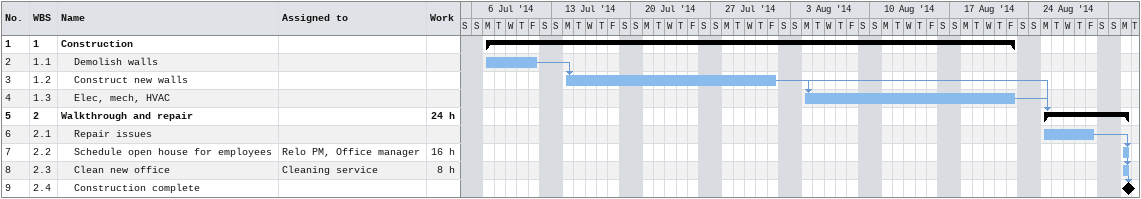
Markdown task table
| ID | WBS | Task | Start | Finish | Predecessors | Resources | Work (h) |
|---|---|---|---|---|---|---|---|
| 1 | 1 | **Construction** | 2014-07-07 | 2014-08-22 |  |  |  |
| 2 | 1.1 | Demolish walls | 2014-07-07 | 2014-07-11 |  |  |  |
| 3 | 1.2 | Construct new walls | 2014-07-14 | 2014-08-01 | 2 |  |  |
| 4 | 1.3 | Elec, mech, HVAC | 2014-08-04 | 2014-08-22 | 3 |  |  |
| 5 | 2 | **Walkthrough and repair** | 2014-08-25 | 2014-09-01 | 3, 4 |  | 24 |
| 6 | 2.1 | Repair issues | 2014-08-25 | 2014-08-29 |  |  |  |
| 7 | 2.2 | Schedule open house for employees | 2014-09-01 | 2014-09-01 | 6 | Relo PM, Office manager | 16 |
| 8 | 2.3 | Clean new office | 2014-09-01 | 2014-09-01 | 6 | Cleaning service | 8 |
| 9 | 2.4 | Construction complete (milestone) | 2014-09-01 | 2014-09-01 | 8 |  |  |
